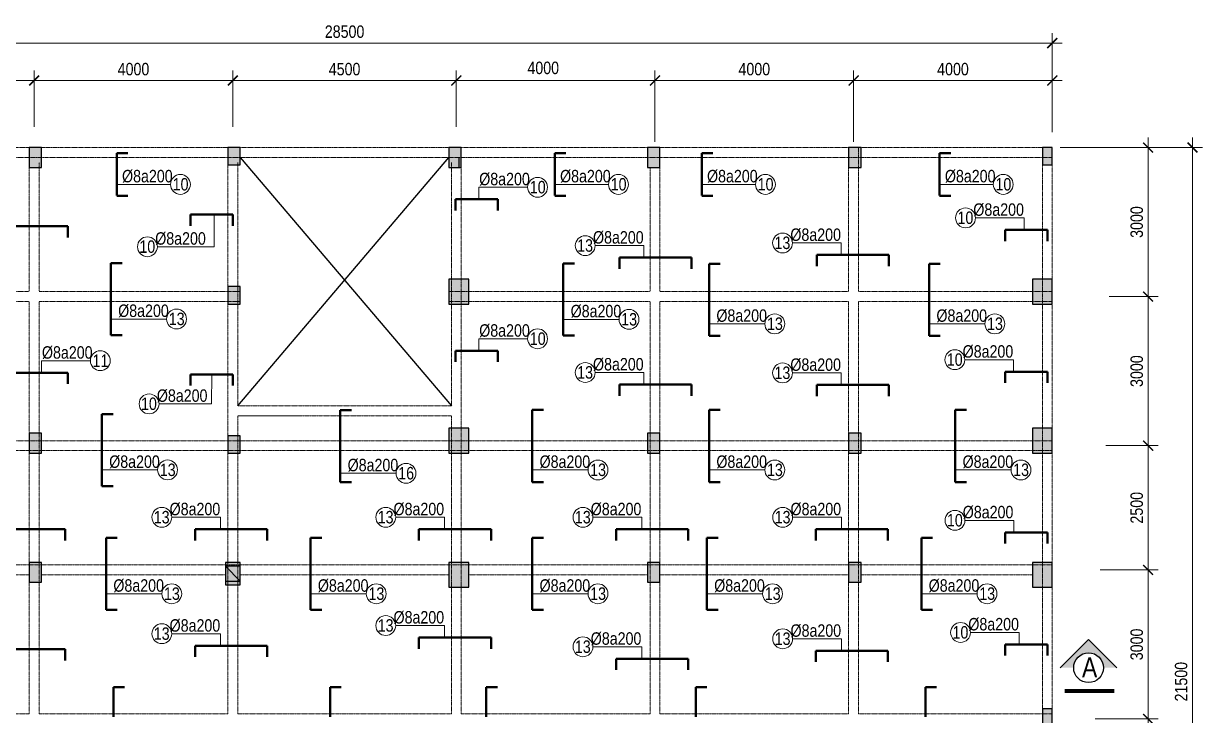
# Model space of a CAD drawing. Header units: millimetres. Extents: x 105195 to 185486, y -51269 to 23444.
# Drawn here: x 117248 to 140984, y -24500 to -10577 of the extents above; entities that cross this region are included whole.
import ezdxf

# ---------------------------------------------------------------- set-up
doc = ezdxf.new("R2010")
doc.units = ezdxf.units.MM
doc.header["$LTSCALE"] = 2
doc.header["$MEASUREMENT"] = 0
doc.linetypes.add('DASHEDX2', pattern=[1.5, 1, -0.5])
for name, color, linetype in [('cot', 6, 'Continuous'), ('phong', 2, 'Continuous'), ('TEXT2', 71, 'Continuous')]:
    doc.layers.add(name, color=color, linetype=linetype)
for name, color, linetype, lineweight in [('dam', 2, 'DASHEDX2', 15), ('kich thuoc', 7, 'Continuous', 13), ('NETTHAY', 4, 'Continuous', 25), ('TEXT', 6, 'Continuous', 15), ('thep-', 5, 'Continuous', 50)]:
    doc.layers.add(name, color=color, linetype=linetype, lineweight=lineweight)
doc.styles.add('NEW', font='VHELVCN0.TTF')
doc.styles.add('TNRM', font='VHELVCN0.TTF')
doc.dimstyles.new('TL100', dxfattribs={"dimscale": 100, "dimtxt": 2.5, "dimasz": 2, "dimexe": 2, "dimexo": 1, "dimgap": 1, "dimtad": 1, "dimdec": 0, "dimzin": 0, "dimdsep": 46, "dimtxsty": 'TNRM', "dimblk": 'ARCHTICK', "dimcen": 2, "dimdle": 2, "dimclrd": 256, "dimclre": 256, "dimclrt": 4, "dimadec": 0, "dimazin": 0, "dimtfac": 1, "dimtdec": 0, "dimtmove": 2, "dimatfit": 3, "dimfxl": 1, "dimtolj": 1, "dimtzin": 0, "dimlwd": 9, "dimlwe": 9, "dimarcsym": 1})

# ---------------------------------------------------------------- blocks, each defined once
blk = doc.blocks.new('_ArchTick')
at = {"color": 0, "linetype": 'ByBlock', "const_width": 0.15}
blk.add_lwpolyline([(-0.5, -0.5), (0.5, 0.5)], dxfattribs=at)
blk = doc.blocks.new('*D75')
at = {"layer": 'Defpoints', "color": 0, "transparency": 16777216}
for p in [(117461, -11723), (113461, -12756), (117461, -12756)]:
    blk.add_point(p, dxfattribs=at)
at = {"layer": 'kich thuoc', "linetype": 'Continuous', "lineweight": 9, "transparency": 16777216}
for p, q in [((113461, -12656), (113461, -11523)), ((117461, -12656), (117461, -11523)), ((113261, -11723), (117661, -11723))]:
    blk.add_line(p, q, dxfattribs=at)
at = {"layer": 'kich thuoc', "lineweight": 9, "transparency": 16777216, "xscale": 200, "yscale": 200, "zscale": 200, "rotation": 180}
blk.add_blockref('_ArchTick', (113461, -11723), dxfattribs=at)
at = {"layer": 'kich thuoc', "lineweight": 9, "transparency": 16777216, "xscale": 200, "yscale": 200, "zscale": 200}
blk.add_blockref('_ArchTick', (117461, -11723), dxfattribs=at)
at = {"layer": 'kich thuoc', "color": 4, "transparency": 16777216, "insert": (115461, -11495), "char_height": 250, "attachment_point": 5, "style": 'TNRM'}
blk.add_mtext('\\A1;4000', dxfattribs=at)
blk = doc.blocks.new('*D76')
at = {"layer": 'Defpoints', "color": 0, "transparency": 16777216}
for p in [(121461, -11723), (117461, -12756), (121461, -12756)]:
    blk.add_point(p, dxfattribs=at)
at = {"layer": 'kich thuoc', "linetype": 'Continuous', "lineweight": 9, "transparency": 16777216}
for p, q in [((117461, -12656), (117461, -11523)), ((121461, -12656), (121461, -11523)), ((117261, -11723), (121661, -11723))]:
    blk.add_line(p, q, dxfattribs=at)
at = {"layer": 'kich thuoc', "lineweight": 9, "transparency": 16777216, "xscale": 200, "yscale": 200, "zscale": 200, "rotation": 180}
blk.add_blockref('_ArchTick', (117461, -11723), dxfattribs=at)
at = {"layer": 'kich thuoc', "lineweight": 9, "transparency": 16777216, "xscale": 200, "yscale": 200, "zscale": 200}
blk.add_blockref('_ArchTick', (121461, -11723), dxfattribs=at)
at = {"layer": 'kich thuoc', "color": 4, "transparency": 16777216, "insert": (119461, -11495), "char_height": 250, "attachment_point": 5, "style": 'TNRM'}
blk.add_mtext('\\A1;4000', dxfattribs=at)
blk = doc.blocks.new('*D77')
at = {"layer": 'Defpoints', "color": 0, "transparency": 16777216}
for p in [(125961, -11723), (121461, -12756), (125961, -12756)]:
    blk.add_point(p, dxfattribs=at)
at = {"layer": 'kich thuoc', "linetype": 'Continuous', "lineweight": 9, "transparency": 16777216}
for p, q in [((121461, -12656), (121461, -11523)), ((125961, -12656), (125961, -11523)), ((121261, -11723), (126161, -11723))]:
    blk.add_line(p, q, dxfattribs=at)
at = {"layer": 'kich thuoc', "lineweight": 9, "transparency": 16777216, "xscale": 200, "yscale": 200, "zscale": 200, "rotation": 180}
blk.add_blockref('_ArchTick', (121461, -11723), dxfattribs=at)
at = {"layer": 'kich thuoc', "lineweight": 9, "transparency": 16777216, "xscale": 200, "yscale": 200, "zscale": 200}
blk.add_blockref('_ArchTick', (125961, -11723), dxfattribs=at)
at = {"layer": 'kich thuoc', "color": 4, "transparency": 16777216, "insert": (123711, -11495), "char_height": 250, "attachment_point": 5, "style": 'TNRM'}
blk.add_mtext('\\A1;4500', dxfattribs=at)
blk = doc.blocks.new('*D78')
at = {"layer": 'Defpoints', "color": 0, "transparency": 16777216}
for p in [(129961, -11723), (125961, -12756), (129961, -12756)]:
    blk.add_point(p, dxfattribs=at)
at = {"layer": 'kich thuoc', "linetype": 'Continuous', "lineweight": 9, "transparency": 16777216}
for p, q in [((125961, -12656), (125961, -11523)), ((129961, -12656), (129961, -11523)), ((125761, -11723), (130161, -11723))]:
    blk.add_line(p, q, dxfattribs=at)
at = {"layer": 'kich thuoc', "lineweight": 9, "transparency": 16777216, "xscale": 200, "yscale": 200, "zscale": 200, "rotation": 180}
blk.add_blockref('_ArchTick', (125961, -11723), dxfattribs=at)
at = {"layer": 'kich thuoc', "lineweight": 9, "transparency": 16777216, "xscale": 200, "yscale": 200, "zscale": 200}
blk.add_blockref('_ArchTick', (129961, -11723), dxfattribs=at)
at = {"layer": 'kich thuoc', "color": 4, "transparency": 16777216, "insert": (127711, -11470), "char_height": 250, "attachment_point": 5, "style": 'TNRM'}
blk.add_mtext('\\A1;4000', dxfattribs=at)
blk = doc.blocks.new('*D79')
at = {"layer": 'Defpoints', "color": 0, "transparency": 16777216}
for p in [(133961, -11723), (129961, -13057), (133961, -13057)]:
    blk.add_point(p, dxfattribs=at)
at = {"layer": 'kich thuoc', "linetype": 'Continuous', "lineweight": 9, "transparency": 16777216}
for p, q in [((129961, -12957), (129961, -11523)), ((133961, -12957), (133961, -11523)), ((129761, -11723), (134161, -11723))]:
    blk.add_line(p, q, dxfattribs=at)
at = {"layer": 'kich thuoc', "lineweight": 9, "transparency": 16777216, "xscale": 200, "yscale": 200, "zscale": 200, "rotation": 180}
blk.add_blockref('_ArchTick', (129961, -11723), dxfattribs=at)
at = {"layer": 'kich thuoc', "lineweight": 9, "transparency": 16777216, "xscale": 200, "yscale": 200, "zscale": 200}
blk.add_blockref('_ArchTick', (133961, -11723), dxfattribs=at)
at = {"layer": 'kich thuoc', "color": 4, "transparency": 16777216, "insert": (131961, -11495), "char_height": 250, "attachment_point": 5, "style": 'TNRM'}
blk.add_mtext('\\A1;4000', dxfattribs=at)
blk = doc.blocks.new('*D80')
at = {"layer": 'Defpoints', "color": 0, "transparency": 16777216}
for p in [(137961, -11723), (137961, -12861), (133961, -13057)]:
    blk.add_point(p, dxfattribs=at)
at = {"layer": 'kich thuoc', "linetype": 'Continuous', "lineweight": 9, "transparency": 16777216}
for p, q in [((133961, -12957), (133961, -11523)), ((137961, -12761), (137961, -11523)), ((133761, -11723), (138161, -11723))]:
    blk.add_line(p, q, dxfattribs=at)
at = {"layer": 'kich thuoc', "lineweight": 9, "transparency": 16777216, "xscale": 200, "yscale": 200, "zscale": 200, "rotation": 180}
blk.add_blockref('_ArchTick', (133961, -11723), dxfattribs=at)
at = {"layer": 'kich thuoc', "lineweight": 9, "transparency": 16777216, "xscale": 200, "yscale": 200, "zscale": 200}
blk.add_blockref('_ArchTick', (137961, -11723), dxfattribs=at)
at = {"layer": 'kich thuoc', "color": 4, "transparency": 16777216, "insert": (135961, -11495), "char_height": 250, "attachment_point": 5, "style": 'TNRM'}
blk.add_mtext('\\A1;4000', dxfattribs=at)
blk = doc.blocks.new('*D81')
at = {"layer": 'Defpoints', "color": 0, "transparency": 16777216}
for p in [(137961, -10969), (109461, -12116), (137961, -12116)]:
    blk.add_point(p, dxfattribs=at)
at = {"layer": 'kich thuoc', "linetype": 'Continuous', "lineweight": 9, "transparency": 16777216}
for p, q in [((109461, -12016), (109461, -10769)), ((137961, -12016), (137961, -10769)), ((109261, -10969), (138161, -10969))]:
    blk.add_line(p, q, dxfattribs=at)
at = {"layer": 'kich thuoc', "lineweight": 9, "transparency": 16777216, "xscale": 200, "yscale": 200, "zscale": 200, "rotation": 180}
blk.add_blockref('_ArchTick', (109461, -10969), dxfattribs=at)
at = {"layer": 'kich thuoc', "lineweight": 9, "transparency": 16777216, "xscale": 200, "yscale": 200, "zscale": 200}
blk.add_blockref('_ArchTick', (137961, -10969), dxfattribs=at)
at = {"layer": 'kich thuoc', "color": 4, "transparency": 16777216, "insert": (123711, -10741), "char_height": 250, "attachment_point": 5, "style": 'TNRM'}
blk.add_mtext('\\A1;28500', dxfattribs=at)
blk = doc.blocks.new('*D83')
at = {"layer": 'Defpoints', "color": 0, "transparency": 16777216}
for p in [(138989, -24571), (139890, -24571), (138682, -27571)]:
    blk.add_point(p, dxfattribs=at)
at = {"layer": 'kich thuoc', "linetype": 'Continuous', "lineweight": 9, "transparency": 16777216}
for p, q in [((139890, -27771), (139890, -24371)), ((139089, -24571), (140090, -24571)), ((138782, -27571), (140090, -27571))]:
    blk.add_line(p, q, dxfattribs=at)
at = {"layer": 'kich thuoc', "lineweight": 9, "transparency": 16777216, "xscale": 200, "yscale": 200, "zscale": 200}
for p, rotation in [((139890, -24571), 90), ((139890, -27571), 270)]:
    blk.add_blockref('_ArchTick', p, dxfattribs=dict(at, rotation=rotation))
at = {"layer": 'kich thuoc', "color": 4, "transparency": 16777216, "insert": (139662, -26071), "char_height": 250, "attachment_point": 5, "rotation": 90, "style": 'TNRM'}
blk.add_mtext('\\A1;3000', dxfattribs=at)
blk = doc.blocks.new('*D84')
at = {"layer": 'Defpoints', "color": 0, "transparency": 16777216}
for p in [(139781, -21571), (139890, -21571), (138726, -24571)]:
    blk.add_point(p, dxfattribs=at)
at = {"layer": 'kich thuoc', "linetype": 'Continuous', "lineweight": 9, "transparency": 16777216}
for p, q in [((139881, -21571), (140090, -21571)), ((139890, -24771), (139890, -21371)), ((138826, -24571), (140090, -24571))]:
    blk.add_line(p, q, dxfattribs=at)
at = {"layer": 'kich thuoc', "lineweight": 9, "transparency": 16777216, "xscale": 200, "yscale": 200, "zscale": 200}
for p, rotation in [((139890, -21571), 90), ((139890, -24571), 270)]:
    blk.add_blockref('_ArchTick', p, dxfattribs=dict(at, rotation=rotation))
at = {"layer": 'kich thuoc', "color": 4, "transparency": 16777216, "insert": (139662, -23071), "char_height": 250, "attachment_point": 5, "rotation": 90, "style": 'TNRM'}
blk.add_mtext('\\A1;3000', dxfattribs=at)
blk = doc.blocks.new('*D85')
at = {"layer": 'Defpoints', "color": 0, "transparency": 16777216}
for p in [(139781, -19071), (139890, -19071), (138823, -21571)]:
    blk.add_point(p, dxfattribs=at)
at = {"layer": 'kich thuoc', "linetype": 'Continuous', "lineweight": 9, "transparency": 16777216}
for p, q in [((139890, -21771), (139890, -18871)), ((139881, -19071), (140090, -19071)), ((138923, -21571), (140090, -21571))]:
    blk.add_line(p, q, dxfattribs=at)
at = {"layer": 'kich thuoc', "lineweight": 9, "transparency": 16777216, "xscale": 200, "yscale": 200, "zscale": 200}
for p, rotation in [((139890, -19071), 90), ((139890, -21571), 270)]:
    blk.add_blockref('_ArchTick', p, dxfattribs=dict(at, rotation=rotation))
at = {"layer": 'kich thuoc', "color": 4, "transparency": 16777216, "insert": (139662, -20321), "char_height": 250, "attachment_point": 5, "rotation": 90, "style": 'TNRM'}
blk.add_mtext('\\A1;2500', dxfattribs=at)
blk = doc.blocks.new('*D86')
at = {"layer": 'Defpoints', "color": 0, "transparency": 16777216}
for p in [(139003, -16071), (139890, -16071), (138941, -19071)]:
    blk.add_point(p, dxfattribs=at)
at = {"layer": 'kich thuoc', "linetype": 'Continuous', "lineweight": 9, "transparency": 16777216}
for p, q in [((139890, -19271), (139890, -15871)), ((139103, -16071), (140090, -16071)), ((139041, -19071), (140090, -19071))]:
    blk.add_line(p, q, dxfattribs=at)
at = {"layer": 'kich thuoc', "lineweight": 9, "transparency": 16777216, "xscale": 200, "yscale": 200, "zscale": 200}
for p, rotation in [((139890, -16071), 90), ((139890, -19071), 270)]:
    blk.add_blockref('_ArchTick', p, dxfattribs=dict(at, rotation=rotation))
at = {"layer": 'kich thuoc', "color": 4, "transparency": 16777216, "insert": (139662, -17571), "char_height": 250, "attachment_point": 5, "rotation": 90, "style": 'TNRM'}
blk.add_mtext('\\A1;3000', dxfattribs=at)
blk = doc.blocks.new('*D87')
at = {"layer": 'Defpoints', "color": 0, "transparency": 16777216}
for p in [(139781, -13071), (139890, -13071), (139781, -16071)]:
    blk.add_point(p, dxfattribs=at)
at = {"layer": 'kich thuoc', "linetype": 'Continuous', "lineweight": 9, "transparency": 16777216}
for p, q in [((139890, -16271), (139890, -12871)), ((139881, -13071), (140090, -13071)), ((139881, -16071), (140090, -16071))]:
    blk.add_line(p, q, dxfattribs=at)
at = {"layer": 'kich thuoc', "lineweight": 9, "transparency": 16777216, "xscale": 200, "yscale": 200, "zscale": 200}
for p, rotation in [((139890, -13071), 90), ((139890, -16071), 270)]:
    blk.add_blockref('_ArchTick', p, dxfattribs=dict(at, rotation=rotation))
at = {"layer": 'kich thuoc', "color": 4, "transparency": 16777216, "insert": (139662, -14571), "char_height": 250, "attachment_point": 5, "rotation": 90, "style": 'TNRM'}
blk.add_mtext('\\A1;3000', dxfattribs=at)
blk = doc.blocks.new('*D88')
at = {"layer": 'Defpoints', "color": 0, "transparency": 16777216}
for p in [(138018, -13071), (139467, -34571), (140784, -34571)]:
    blk.add_point(p, dxfattribs=at)
at = {"layer": 'kich thuoc', "linetype": 'Continuous', "lineweight": 9, "transparency": 16777216}
for p, q in [((140784, -12871), (140784, -34771)), ((138118, -13071), (140984, -13071)), ((139567, -34571), (140984, -34571))]:
    blk.add_line(p, q, dxfattribs=at)
at = {"layer": 'kich thuoc', "lineweight": 9, "transparency": 16777216, "xscale": 200, "yscale": 200, "zscale": 200}
for p, rotation in [((140784, -13071), 90), ((140784, -34571), 270)]:
    blk.add_blockref('_ArchTick', p, dxfattribs=dict(at, rotation=rotation))
at = {"layer": 'kich thuoc', "color": 4, "transparency": 16777216, "insert": (140556, -23821), "char_height": 250, "attachment_point": 5, "rotation": 90, "style": 'TNRM'}
blk.add_mtext('\\A1;21500', dxfattribs=at)

msp = doc.modelspace()

# ---------------------------------------------------------------- hatches: boundary and pattern name
at = {"layer": 'cot'}
for points in [[(117360.8, -13470.7), (117610.8, -13470.7), (117610.8, -13070.7), (117360.8, -13070.7)], [(121360.8, -13420.7), (121610.8, -13420.7), (121610.8, -13070.7), (121360.8, -13070.7)], [(125810.8, -13470.7), (126060.8, -13470.7), (126060.8, -13070.7), (125810.8, -13070.7)], [(129810.8, -13470.7), (130060.8, -13470.7), (130060.8, -13070.7), (129810.8, -13070.7)], [(133860.8, -13470.7), (134110.8, -13470.7), (134110.8, -13070.7), (133860.8, -13070.7)], [(137760.8, -13420.7), (137960.8, -13420.7), (137960.8, -13070.7), (137760.8, -13070.7)], [(121360.8, -16220.7), (121610.8, -16220.7), (121610.8, -15870.7), (121360.8, -15870.7)], [(126210.8, -15720.7), (125810.8, -15720.7), (125810.8, -16220.7), (126210.8, -16220.7)], [(137960.8, -15720.7), (137560.8, -15720.7), (137560.8, -16220.7), (137960.8, -16220.7)], [(126210.8, -18720.7), (125810.8, -18720.7), (125810.8, -19220.7), (126210.8, -19220.7)], [(137960.8, -18720.7), (137560.8, -18720.7), (137560.8, -19220.7), (137960.8, -19220.7)], [(117360.8, -19220.7), (117610.8, -19220.7), (117610.8, -18820.7), (117360.8, -18820.7)], [(121360.8, -19220.7), (121610.8, -19220.7), (121610.8, -18870.7), (121360.8, -18870.7)], [(129810.8, -19220.7), (130060.8, -19220.7), (130060.8, -18820.7), (129810.8, -18820.7)], [(133860.8, -19220.7), (134110.8, -19220.7), (134110.8, -18820.7), (133860.8, -18820.7)], [(117360.8, -21820.7), (117610.8, -21820.7), (117610.8, -21420.7), (117360.8, -21420.7)], [(117360.8, -21820.7), (117610.8, -21820.7), (117610.8, -21420.7), (117360.8, -21420.7)], [(121310.8, -21870.7), (121610.8, -21870.7), (121610.8, -21420.7), (121310.8, -21420.7)], [(126210.8, -21420.7), (125810.8, -21420.7), (125810.8, -21920.7), (126210.8, -21920.7)], [(129810.8, -21820.7), (130060.8, -21820.7), (130060.8, -21420.7), (129810.8, -21420.7)], [(133860.8, -21820.7), (134110.8, -21820.7), (134110.8, -21420.7), (133860.8, -21420.7)], [(137960.8, -21420.7), (137560.8, -21420.7), (137560.8, -21920.7), (137960.8, -21920.7)], [(137760.8, -24720.7), (137960.8, -24720.7), (137960.8, -24370.7), (137760.8, -24370.7)]]:
    msp.add_hatch(color=256, dxfattribs=at).paths.add_polyline_path(points)
h = msp.add_hatch(color=256, dxfattribs=at)
h.dxf.hatch_style = 1
h.paths.add_polyline_path([(121610.8, -21795.7), (121610.8, -21495.7), (121310.8, -21495.7), (121310.8, -21795.7)])
h = msp.add_hatch(color=256, dxfattribs=at)
h.dxf.hatch_style = 1
h.paths.add_polyline_path([(121610.8, -21795.7), (121610.8, -21495.7), (121310.8, -21495.7), (121310.8, -21795.7)])
at = {"layer": 'TEXT2', "ltscale": 15}
h = msp.add_hatch(dxfattribs=at)
h.set_pattern_fill('ANSI31', color=256, style=0)
h.set_pattern_definition([(45, (238199.06375, -47683.26478), (-0.08838834765, 0.08838834765), [])])
h.paths.add_polyline_path([(138991.8, -23539.8), (139261.3, -23539.8), (138691.8, -22974.3), (138122.3, -23539.8), (138391.8, -23539.8, -1)])

# ---------------------------------------------------------------- linework, layer by layer
at = {"layer": 'cot'}
for points in [[(117360.8, -13470.7), (117610.8, -13470.7), (117610.8, -13070.7), (117360.8, -13070.7)], [(121360.8, -13420.7), (121610.8, -13420.7), (121610.8, -13070.7), (121360.8, -13070.7)], [(125810.8, -13470.7), (126060.8, -13470.7), (126060.8, -13070.7), (125810.8, -13070.7)], [(129810.8, -13470.7), (130060.8, -13470.7), (130060.8, -13070.7), (129810.8, -13070.7)], [(133860.8, -13470.7), (134110.8, -13470.7), (134110.8, -13070.7), (133860.8, -13070.7)], [(137760.8, -13420.7), (137960.8, -13420.7), (137960.8, -13070.7), (137760.8, -13070.7)], [(121360.8, -16220.7), (121610.8, -16220.7), (121610.8, -15870.7), (121360.8, -15870.7)], [(126210.8, -15720.7), (125810.8, -15720.7), (125810.8, -16220.7), (126210.8, -16220.7)], [(137960.8, -15720.7), (137560.8, -15720.7), (137560.8, -16220.7), (137960.8, -16220.7)], [(126210.8, -18720.7), (125810.8, -18720.7), (125810.8, -19220.7), (126210.8, -19220.7)], [(137960.8, -18720.7), (137560.8, -18720.7), (137560.8, -19220.7), (137960.8, -19220.7)], [(117360.8, -19220.7), (117610.8, -19220.7), (117610.8, -18820.7), (117360.8, -18820.7)], [(121360.8, -19220.7), (121610.8, -19220.7), (121610.8, -18870.7), (121360.8, -18870.7)], [(129810.8, -19220.7), (130060.8, -19220.7), (130060.8, -18820.7), (129810.8, -18820.7)], [(133860.8, -19220.7), (134110.8, -19220.7), (134110.8, -18820.7), (133860.8, -18820.7)], [(117360.8, -21820.7), (117610.8, -21820.7), (117610.8, -21420.7), (117360.8, -21420.7)], [(117360.8, -21820.7), (117610.8, -21820.7), (117610.8, -21420.7), (117360.8, -21420.7)], [(121310.8, -21870.7), (121610.8, -21870.7), (121610.8, -21420.7), (121310.8, -21420.7)], [(121310.8, -21795.7), (121610.8, -21795.7), (121610.8, -21495.7), (121310.8, -21495.7)], [(121310.8, -21795.7), (121610.8, -21795.7), (121610.8, -21495.7), (121310.8, -21495.7)], [(126210.8, -21420.7), (125810.8, -21420.7), (125810.8, -21920.7), (126210.8, -21920.7)], [(129810.8, -21820.7), (130060.8, -21820.7), (130060.8, -21420.7), (129810.8, -21420.7)], [(133860.8, -21820.7), (134110.8, -21820.7), (134110.8, -21420.7), (133860.8, -21420.7)], [(137960.8, -21420.7), (137560.8, -21420.7), (137560.8, -21920.7), (137960.8, -21920.7)], [(137960.8, -21420.7), (137560.8, -21420.7), (137560.8, -21920.7), (137960.8, -21920.7)], [(137760.8, -24720.7), (137960.8, -24720.7), (137960.8, -24370.7), (137760.8, -24370.7)]]:
    msp.add_lwpolyline(points, close=True, dxfattribs=at)
msp.add_lwpolyline([(121310.8, -21495.7), (121610.8, -21795.7)], dxfattribs=at)
msp.add_lwpolyline([(121310.8, -21495.7), (121610.8, -21795.7)], dxfattribs=at)
at = {"layer": 'dam'}
for p, q in [((109660.8, -13070.7), (137960.8, -13070.7)), ((115535.8, -13270.7), (137960.8, -13270.7)), ((133860.8, -13070.7), (133860.8, -15970.7)), ((134060.8, -13070.7), (134060.8, -15970.7)), ((137760.8, -27570.7), (137760.8, -13070.7)), ((137960.8, -27570.7), (137960.8, -13070.7)), ((117360.8, -15970.7), (117360.8, -13370.7)), ((117560.8, -15970.7), (117560.8, -13370.7)), ((121360.8, -24470.7), (121360.8, -13370.7)), ((121560.8, -18270.7), (121560.8, -13370.7)), ((125860.8, -18270.7), (125860.8, -13370.7)), ((126060.8, -24470.7), (126060.8, -13370.7)), ((129860.8, -15970.7), (129860.8, -13470.7)), ((130060.8, -15970.7), (130060.8, -13470.7)), ((115535.8, -15970.7), (117360.8, -15970.7)), ((117560.8, -15970.7), (121610.8, -15970.7)), ((125810.8, -15970.7), (129860.8, -15970.7)), ((130060.8, -15970.7), (133860.8, -15970.7)), ((134060.8, -15970.7), (137960.8, -15970.7)), ((115535.8, -16170.7), (117360.8, -16170.7)), ((117360.8, -24470.7), (117360.8, -16170.7)), ((117560.8, -16170.7), (121610.8, -16170.7)), ((117560.8, -24470.7), (117560.8, -16170.7)), ((125810.8, -16170.7), (129860.8, -16170.7)), ((129860.8, -24470.7), (129860.8, -16170.7)), ((130060.8, -16170.7), (133860.8, -16170.7)), ((130060.8, -24470.7), (130060.8, -16170.7)), ((133860.8, -16170.7), (133860.8, -24470.7)), ((134060.8, -16170.7), (137960.8, -16170.7)), ((134060.8, -16170.7), (134060.8, -24470.7)), ((125860.8, -18270.7), (121560.8, -18270.7)), ((125860.8, -18470.7), (121560.8, -18470.7)), ((121560.8, -24470.7), (121560.8, -18470.7)), ((125860.8, -24470.7), (125860.8, -18470.7)), ((115535.8, -18970.7), (137960.8, -18970.7)), ((109660.8, -19170.7), (137960.8, -19170.7)), ((137960.8, -21470.7), (109660.8, -21470.7)), ((117360.8, -21670.7), (113560.8, -21670.7)), ((121310.8, -21670.7), (117610.8, -21670.7)), ((125810.8, -21670.7), (121610.8, -21670.7)), ((129810.8, -21670.7), (126210.8, -21670.7)), ((133860.8, -21670.7), (130060.8, -21670.7)), ((137560.8, -21670.7), (134110.8, -21670.7)), ((113560.8, -24470.7), (117360.8, -24470.7)), ((117560.8, -24470.7), (121360.8, -24470.7)), ((121560.8, -24470.7), (125860.8, -24470.7)), ((126060.8, -24470.7), (129860.8, -24470.7)), ((130060.8, -24470.7), (133860.8, -24470.7)), ((134060.8, -24470.7), (137960.8, -24470.7))]:
    msp.add_line(p, q, dxfattribs=at)
for points in [[(121560.8, -18470.7), (122810.8, -18470.7)], [(122810.8, -18470.7), (124610.8, -18470.7)], [(125860.8, -18470.7), (124610.8, -18470.7)]]:
    msp.add_lwpolyline(points, dxfattribs=at)
at = {"layer": 'NETTHAY'}
for p, q in [((121560.8, -18270.7), (125810.8, -13270.7)), ((121610.8, -13270.7), (125860.8, -18270.7))]:
    msp.add_line(p, q, dxfattribs=at)
at = {"layer": 'phong'}
msp.add_lwpolyline([(126010.8, -13270.7), (126010.8, -13470.7)], dxfattribs=at)
at = {"layer": 'TEXT'}
for p, q in [((120205.8, -13813.5), (119124.4, -13813.5)), ((119461.4, -13813.5), (120205.8, -13813.5)), ((127397.2, -13871.6), (126415.3, -13871.6)), ((126415.3, -14113.1), (126415.3, -13871.6)), ((126652.8, -13871.6), (127397.2, -13871.6)), ((129025.6, -13813.5), (127944.2, -13813.5)), ((128281.2, -13813.5), (129025.6, -13813.5)), ((131984.5, -13813.5), (130903.1, -13813.5)), ((131240.1, -13813.5), (131984.5, -13813.5)), ((136773.6, -13813.5), (135692.1, -13813.5)), ((136029.1, -13813.5), (136773.6, -13813.5)), ((121084.2, -15068.2), (121084.2, -14421.6)), ((137158.7, -14486.7), (136414.2, -14486.7)), ((136414.2, -14486.7), (137396.2, -14486.7)), ((137396.2, -14728.2), (137396.2, -14486.7)), ((119941.2, -15068.2), (121084.2, -15068.2)), ((128756.8, -15045.4), (129738.8, -15045.4)), ((129738.8, -15286.9), (129738.8, -15045.4)), ((133474.5, -14991.7), (132730.1, -14991.7)), ((132730.1, -14991.7), (133712.1, -14991.7)), ((133712.1, -15233.2), (133712.1, -14991.7)), ((120127.7, -16522.3), (119004.8, -16522.3)), ((119383.3, -16522.3), (120127.7, -16522.3)), ((129238.1, -16529.8), (128115.2, -16529.8)), ((128493.7, -16529.8), (129238.1, -16529.8)), ((132173, -16619.7), (131050.1, -16619.7)), ((136603.6, -16619.7), (135480.7, -16619.7)), ((127397.2, -16919.9), (126415.3, -16919.9)), ((126415.3, -16919.9), (126415.3, -17161.4)), ((126652.8, -16919.9), (127397.2, -16919.9)), ((117610.9, -17433.3), (117610.9, -17361.9)), ((117610.9, -17603.4), (117610.9, -17361.9)), ((118592.9, -17361.9), (117610.9, -17361.9)), ((136198.8, -17341.4), (137180.8, -17341.4)), ((137180.8, -17582.9), (137180.8, -17341.4)), ((121033.5, -18230.1), (121035.4, -17635.9)), ((129501.2, -17598.9), (128756.8, -17598.9)), ((128756.8, -17598.9), (129738.8, -17598.9)), ((129738.8, -17840.4), (129738.8, -17598.9)), ((133474.5, -17607), (132730.1, -17607)), ((132730.1, -17607), (133712.1, -17607)), ((133712.1, -17848.5), (133712.1, -17607)), ((119974.4, -18230.1), (121033.5, -18230.1)), ((119947, -19559.6), (118824.1, -19559.6)), ((119202.6, -19559.6), (119947, -19559.6)), ((124748, -19627.5), (123625.1, -19627.5)), ((124003.6, -19627.5), (124748, -19627.5)), ((128612.6, -19559.8), (127489.7, -19559.8)), ((132173, -19559.8), (131050.1, -19559.8)), ((137129.8, -19559.8), (136006.8, -19559.8)), ((120975.8, -20512.7), (120231.4, -20512.7)), ((120231.4, -20512.7), (121213.4, -20512.7)), ((121213.4, -20754.2), (121213.4, -20512.7)), ((125484.1, -20512.7), (124739.7, -20512.7)), ((124739.7, -20512.7), (125721.7, -20512.7)), ((125721.7, -20754.2), (125721.7, -20512.7)), ((129455.6, -20512.7), (128711.1, -20512.7)), ((128711.1, -20512.7), (129693.1, -20512.7)), ((129693.1, -20754.2), (129693.1, -20512.7)), ((133477.5, -20512.7), (132733.1, -20512.7)), ((132733.1, -20512.7), (133715.1, -20512.7)), ((133715.1, -20754.2), (133715.1, -20512.7)), ((136945.9, -20574.3), (136201.5, -20574.3)), ((136201.5, -20574.3), (137183.4, -20574.3)), ((137183.4, -20815.8), (137183.4, -20574.3)), ((120031.2, -22051.7), (118908.3, -22051.7)), ((119286.8, -22051.7), (120031.2, -22051.7)), ((124148.4, -22051.7), (123025.4, -22051.7)), ((123403.9, -22051.7), (124148.4, -22051.7)), ((128612.6, -22051.7), (127489.7, -22051.7)), ((127868.2, -22051.7), (128612.6, -22051.7)), ((132128.5, -22051.7), (131005.6, -22051.7)), ((131384.1, -22051.7), (132128.5, -22051.7)), ((136447.3, -22051.7), (135324.4, -22051.7)), ((135702.9, -22051.7), (136447.3, -22051.7)), ((125484.1, -22691.7), (124739.7, -22691.7)), ((124739.7, -22691.7), (125721.7, -22691.7)), ((125721.7, -22933.2), (125721.7, -22691.7)), ((120975.8, -22855.8), (120231.4, -22855.8)), ((120231.4, -22855.8), (121213.4, -22855.8)), ((121213.4, -23097.3), (121213.4, -22855.8)), ((133477.5, -22958.3), (132733.1, -22958.3)), ((132733.1, -22958.3), (133715.1, -22958.3)), ((133715.1, -23199.8), (133715.1, -22958.3)), ((137058.4, -22830.2), (136314, -22830.2)), ((136314, -22830.2), (137296, -22830.2)), ((137296, -23071.7), (137296, -22830.2)), ((129455.6, -23118.7), (128711.1, -23118.7)), ((128711.1, -23118.7), (129693.1, -23118.7)), ((129693.1, -23360.2), (129693.1, -23118.7))]:
    msp.add_line(p, q, dxfattribs=at)
for centre in [(120405.8, -13813.5), (127597.2, -13871.6), (129225.6, -13813.5), (132184.5, -13813.5), (136973.6, -13813.5), (136214.2, -14486.7), (119741.2, -15068.2), (128556.8, -15045.4), (132530.1, -14991.7), (120327.7, -16522.3), (129438.1, -16529.8), (132373, -16619.7), (136803.6, -16619.7), (127597.2, -16919.9), (118792.9, -17361.9), (135998.8, -17341.4), (128556.8, -17598.9), (132530.1, -17607), (119774.4, -18230.1), (120147, -19559.6), (124948, -19627.5), (128812.6, -19559.8), (132373, -19559.8), (137329.8, -19559.8), (120031.4, -20512.7), (124539.7, -20512.7), (128511.1, -20512.7), (132533.1, -20512.7), (136001.5, -20574.3), (120231.2, -22051.7), (124348.4, -22051.7), (128812.6, -22051.7), (132328.5, -22051.7), (136647.3, -22051.7), (124539.7, -22691.7), (120031.4, -22855.8), (132533.1, -22958.3), (136114, -22830.2), (128511.1, -23118.7)]:
    msp.add_circle(centre, 200, dxfattribs=at)
at = {"layer": 'TEXT2', "ltscale": 15}
for q in [(138122.3, -23539.8), (139261.3, -23539.8)]:
    msp.add_line((138691.8, -22974.3), q, dxfattribs=at)
at = {"layer": 'TEXT2', "ltscale": 15, "const_width": 80}
msp.add_lwpolyline([(139212.4, -24007.2), (138212.4, -24007.2)], dxfattribs=at)
at = {"layer": 'TEXT2', "ltscale": 15}
msp.add_circle((138691.8, -23539.8), 300, dxfattribs=at)
at = {"layer": 'thep-', "color": 5}
for p, q in [((119124.4, -13186.8), (119124.4, -14036.8)), ((119349.4, -13186.8), (119124.4, -13186.8)), ((127944.2, -13186.8), (127944.2, -14036.8)), ((128169.2, -13186.8), (127944.2, -13186.8)), ((130903.1, -13186.8), (130903.1, -14036.8)), ((131128.1, -13186.8), (130903.1, -13186.8)), ((135692.1, -13186.8), (135692.1, -14036.8)), ((135917.1, -13186.8), (135692.1, -13186.8)), ((119349.4, -14042.6), (119124.4, -14042.6)), ((125946.3, -14113.1), (125946.3, -14338.1)), ((125946.3, -14113.1), (126796.3, -14113.1)), ((126796.3, -14113.1), (126796.3, -14338.1)), ((128169.2, -14042.6), (127944.2, -14042.6)), ((131128.1, -14042.6), (130903.1, -14042.6)), ((135917.1, -14042.6), (135692.1, -14042.6)), ((120610.4, -14421.6), (120610.4, -14646.6)), ((120610.4, -14421.6), (121460.4, -14421.6)), ((121460.4, -14421.6), (121460.4, -14646.6)), ((117538.9, -14656.3), (116688.9, -14656.3)), ((117538.9, -14656.3), (118138.9, -14656.3)), ((118138.9, -14656.3), (118138.9, -14881.3)), ((137015.2, -14728.2), (137015.2, -14953.2)), ((137015.2, -14728.2), (137865.2, -14728.2)), ((137865.2, -14728.2), (137865.2, -14953.2)), ((119004.8, -15997.3), (119004.8, -15397.3)), ((119004.8, -15397.3), (119229.8, -15397.3)), ((128115.2, -16004.7), (128115.2, -15404.7)), ((128115.2, -15404.7), (128340.2, -15404.7)), ((130095, -15286.9), (129245, -15286.9)), ((129245, -15286.9), (129245, -15511.9)), ((130095, -15286.9), (130695, -15286.9)), ((130695, -15286.9), (130695, -15511.9)), ((131050.1, -16013.4), (131050.1, -15413.4)), ((131050.1, -15413.4), (131275.1, -15413.4)), ((134068.3, -15233.2), (133218.3, -15233.2)), ((133218.3, -15233.2), (133218.3, -15458.2)), ((134068.3, -15233.2), (134668.3, -15233.2)), ((134668.3, -15233.2), (134668.3, -15458.2)), ((135480.7, -16013.4), (135480.7, -15413.4)), ((135480.7, -15413.4), (135705.7, -15413.4)), ((119004.8, -15997.3), (119004.8, -16847.3)), ((128115.2, -16004.7), (128115.2, -16854.7)), ((131050.1, -16013.4), (131050.1, -16863.4)), ((135480.7, -16013.4), (135480.7, -16863.4)), ((119004.8, -16847.3), (119229.8, -16847.3)), ((128115.2, -16854.7), (128340.2, -16854.7)), ((131050.1, -16863.4), (131275.1, -16863.4)), ((135480.7, -16863.4), (135705.7, -16863.4)), ((125946.3, -17161.4), (125946.3, -17386.4)), ((125946.3, -17161.4), (126796.3, -17161.4)), ((126796.3, -17161.4), (126796.3, -17386.4)), ((117538.9, -17603.4), (116688.9, -17603.4)), ((117538.9, -17603.4), (118138.9, -17603.4)), ((118138.9, -17603.4), (118138.9, -17828.4)), ((120610.4, -17635.9), (120610.4, -17860.9)), ((120610.4, -17635.9), (121460.4, -17635.9)), ((121460.4, -17635.9), (121460.4, -17860.9)), ((137015.2, -17582.9), (137015.2, -17807.9)), ((137015.2, -17582.9), (137865.2, -17582.9)), ((137865.2, -17582.9), (137865.2, -17807.9)), ((130095, -17840.4), (129245, -17840.4)), ((129245, -17840.4), (129245, -18065.4)), ((130095, -17840.4), (130695, -17840.4)), ((130695, -17840.4), (130695, -18065.4)), ((134068.3, -17848.5), (133218.3, -17848.5)), ((133218.3, -17848.5), (133218.3, -18073.5)), ((134068.3, -17848.5), (134668.3, -17848.5)), ((134668.3, -17848.5), (134668.3, -18073.5)), ((118824.1, -19034.5), (118824.1, -18434.5)), ((118824.1, -18434.5), (119049.1, -18434.5)), ((123625.1, -18956.5), (123625.1, -18356.5)), ((123625.1, -18356.5), (123850.1, -18356.5)), ((127489.7, -18953.5), (127489.7, -18353.5)), ((127489.7, -18353.5), (127714.7, -18353.5)), ((131050.1, -18953.5), (131050.1, -18353.5)), ((131050.1, -18353.5), (131275.1, -18353.5)), ((136006.8, -18953.5), (136006.8, -18353.5)), ((136006.8, -18353.5), (136231.8, -18353.5)), ((123625.1, -18956.5), (123625.1, -19806.5)), ((127489.7, -18953.5), (127489.7, -19803.5)), ((131050.1, -18953.5), (131050.1, -19803.5)), ((136006.8, -18953.5), (136006.8, -19803.5)), ((118824.1, -19034.5), (118824.1, -19884.5)), ((118824.1, -19884.5), (119049.1, -19884.5)), ((123625.1, -19806.5), (123850.1, -19806.5)), ((127489.7, -19803.5), (127714.7, -19803.5)), ((131050.1, -19803.5), (131275.1, -19803.5)), ((136006.8, -19803.5), (136231.8, -19803.5)), ((117486.7, -20754.2), (116636.7, -20754.2)), ((117486.7, -20754.2), (118086.7, -20754.2)), ((118086.7, -20754.2), (118086.7, -20979.2)), ((121551, -20754.2), (120701, -20754.2)), ((120701, -20754.2), (120701, -20979.2)), ((121551, -20754.2), (122151, -20754.2)), ((122151, -20754.2), (122151, -20979.2)), ((126059.3, -20754.2), (125209.3, -20754.2)), ((125209.3, -20754.2), (125209.3, -20979.2)), ((126059.3, -20754.2), (126659.3, -20754.2)), ((126659.3, -20754.2), (126659.3, -20979.2)), ((130030.8, -20754.2), (129180.8, -20754.2)), ((129180.8, -20754.2), (129180.8, -20979.2)), ((130030.8, -20754.2), (130630.8, -20754.2)), ((130630.8, -20754.2), (130630.8, -20979.2)), ((134052.7, -20754.2), (133202.7, -20754.2)), ((133202.7, -20754.2), (133202.7, -20979.2)), ((134052.7, -20754.2), (134652.7, -20754.2)), ((134652.7, -20754.2), (134652.7, -20979.2)), ((137015.2, -20815.8), (137015.2, -21040.8)), ((137015.2, -20815.8), (137865.2, -20815.8)), ((137865.2, -20815.8), (137865.2, -21040.8)), ((118908.3, -21526.6), (118908.3, -20926.6)), ((118908.3, -20926.6), (119133.3, -20926.6)), ((123025.4, -21526.6), (123025.4, -20926.6)), ((123025.4, -20926.6), (123250.4, -20926.6)), ((127489.7, -21526.6), (127489.7, -20926.6)), ((127489.7, -20926.6), (127714.7, -20926.6)), ((131005.6, -21526.6), (131005.6, -20926.6)), ((131005.6, -20926.6), (131230.6, -20926.6)), ((135324.4, -21526.6), (135324.4, -20926.6)), ((135324.4, -20926.6), (135549.4, -20926.6)), ((118908.3, -21526.6), (118908.3, -22376.6)), ((123025.4, -21526.6), (123025.4, -22376.6)), ((127489.7, -21526.6), (127489.7, -22376.6)), ((131005.6, -21526.6), (131005.6, -22376.6)), ((135324.4, -21526.6), (135324.4, -22376.6)), ((118908.3, -22376.6), (119133.3, -22376.6)), ((123025.4, -22376.6), (123250.4, -22376.6)), ((127489.7, -22376.6), (127714.7, -22376.6)), ((131005.6, -22376.6), (131230.6, -22376.6)), ((135324.4, -22376.6), (135549.4, -22376.6)), ((126059.3, -22933.2), (125209.3, -22933.2)), ((125209.3, -22933.2), (125209.3, -23158.2)), ((126059.3, -22933.2), (126659.3, -22933.2)), ((126659.3, -22933.2), (126659.3, -23158.2)), ((117486.7, -23167.7), (116636.7, -23167.7)), ((117486.7, -23167.7), (118086.7, -23167.7)), ((118086.7, -23167.7), (118086.7, -23392.7)), ((121551, -23097.3), (120701, -23097.3)), ((120701, -23097.3), (120701, -23322.3)), ((121551, -23097.3), (122151, -23097.3)), ((122151, -23097.3), (122151, -23322.3)), ((134052.7, -23199.8), (133202.7, -23199.8)), ((133202.7, -23199.8), (133202.7, -23424.8)), ((134052.7, -23199.8), (134652.7, -23199.8)), ((134652.7, -23199.8), (134652.7, -23424.8)), ((137015.2, -23071.7), (137015.2, -23296.7)), ((137015.2, -23071.7), (137865.2, -23071.7)), ((137865.2, -23071.7), (137865.2, -23296.7)), ((130030.8, -23360.2), (129180.8, -23360.2)), ((129180.8, -23360.2), (129180.8, -23585.2)), ((130030.8, -23360.2), (130630.8, -23360.2)), ((130630.8, -23360.2), (130630.8, -23585.2)), ((119057.9, -24528.8), (119057.9, -23928.8)), ((119057.9, -23928.8), (119282.9, -23928.8)), ((123417.6, -24528.8), (123417.6, -23928.8)), ((123417.6, -23928.8), (123642.6, -23928.8)), ((126564.9, -24528.8), (126564.9, -23928.8)), ((126564.9, -23928.8), (126789.9, -23928.8)), ((130782.9, -24528.8), (130782.9, -23928.8)), ((130782.9, -23928.8), (131007.9, -23928.8)), ((135405.6, -24528.8), (135405.6, -23928.8)), ((135405.6, -23928.8), (135630.6, -23928.8))]:
    msp.add_line(p, q, dxfattribs=at)

# ---------------------------------------------------------------- texts
at = {"layer": 'TEXT', "char_height": 250, "style": 'TNRM'}
for s, insert, width, attachment_point in [('þ8a200', (119230, -13522.2), 924.543, 1), ('þ8a200', (128049.8, -13522.2), 924.543, 1), ('þ8a200', (131008.8, -13522.2), 924.543, 1), ('þ8a200', (135797.8, -13522.2), 924.543, 1), ('10', (120408.7, -13812.9), 317.247, 5), ('þ8a200', (126421.5, -13580.2), 924.543, 1), ('10', (127600.1, -13870.9), 317.247, 5), ('10', (129228.5, -13812.9), 317.247, 5), ('10', (132187.5, -13812.9), 317.247, 5), ('10', (136976.5, -13812.9), 317.247, 5), ('þ8a200', (137390, -14195.3), 924.543, 3), ('10', (136211.3, -14486), 317.247, 5), ('þ8a200', (133705.9, -14700.4), 924.543, 3), ('10', (119738.3, -15067.5), 317.247, 5), ('þ8a200', (120917, -14776.9), 924.543, 3), ('13', (128553.9, -15044.7), 317.247, 5), ('þ8a200', (129732.6, -14754.1), 924.543, 3), ('13', (132527.2, -14991), 317.247, 5), ('þ8a200', (119151.9, -16231), 924.543, 1), ('þ8a200', (128262.3, -16238.5), 924.543, 1), ('þ8a200', (131197.2, -16328.3), 924.543, 1), ('þ8a200', (135627.9, -16328.3), 924.543, 1), ('13', (120330.6, -16521.7), 317.247, 5), ('13', (129441, -16529.2), 317.247, 5), ('13', (132375.9, -16619), 317.247, 5), ('13', (136806.5, -16619), 317.247, 5), ('þ8a200', (126421.5, -16628.5), 924.543, 1), ('10', (127600.1, -16919.2), 317.247, 5), ('þ8a200', (117617.1, -17070.5), 924.543, 1), ('þ8a200', (137174.6, -17050.1), 924.543, 3), ('11', (118795.8, -17361.2), 317.247, 5), ('þ8a200', (129732.6, -17307.5), 924.543, 3), ('þ8a200', (133705.9, -17315.7), 924.543, 3), ('10', (135995.9, -17340.8), 317.247, 5), ('13', (128553.9, -17598.2), 317.247, 5), ('13', (132527.2, -17606.3), 317.247, 5), ('þ8a200', (120950.1, -17938.8), 924.543, 3), ('10', (119771.5, -18229.4), 317.247, 5), ('þ8a200', (118971.2, -19268.2), 924.543, 1), ('13', (120149.9, -19558.9), 317.247, 5), ('þ8a200', (123772.3, -19336.2), 924.543, 1), ('þ8a200', (127636.8, -19268.4), 924.543, 1), ('13', (128815.5, -19559.1), 317.247, 5), ('þ8a200', (131197.2, -19268.4), 924.543, 1), ('13', (132375.9, -19559.1), 317.247, 5), ('þ8a200', (136154, -19268.4), 924.543, 1), ('13', (137332.7, -19559.1), 317.247, 5), ('16', (124950.9, -19626.8), 259.235, 5), ('13', (120028.5, -20512), 317.247, 5), ('þ8a200', (121207.2, -20221.3), 924.543, 3), ('13', (124536.8, -20512), 317.247, 5), ('þ8a200', (125715.4, -20221.3), 924.543, 3), ('13', (128508.2, -20512), 317.247, 5), ('þ8a200', (129686.9, -20221.3), 924.543, 3), ('13', (132530.2, -20512), 317.247, 5), ('þ8a200', (133708.9, -20221.3), 924.543, 3), ('þ8a200', (137177.2, -20283), 924.543, 3), ('10', (135998.6, -20573.6), 317.247, 5), ('þ8a200', (119055.4, -21760.4), 924.543, 1), ('þ8a200', (123172.6, -21760.4), 924.543, 1), ('þ8a200', (127636.8, -21760.4), 924.543, 1), ('þ8a200', (131152.8, -21760.4), 924.543, 1), ('þ8a200', (135471.5, -21760.4), 924.543, 1), ('13', (120234.1, -22051), 317.247, 5), ('13', (124351.3, -22051), 317.247, 5), ('13', (128815.5, -22051), 317.247, 5), ('13', (132331.4, -22051), 317.247, 5), ('13', (136650.2, -22051), 317.247, 5), ('þ8a200', (125715.4, -22400.3), 924.543, 3), ('þ8a200', (137289.8, -22538.9), 924.543, 3), ('13', (120028.5, -22855.1), 317.247, 5), ('þ8a200', (121207.2, -22564.4), 924.543, 3), ('13', (124536.8, -22691), 317.247, 5), ('þ8a200', (133708.9, -22667), 924.543, 3), ('10', (136111.1, -22829.6), 317.247, 5), ('13', (128508.2, -23118), 317.247, 5), ('þ8a200', (129686.9, -22827.4), 924.543, 3), ('13', (132530.2, -22957.7), 317.247, 5)]:
    msp.add_mtext(s, dxfattribs=dict(at, insert=insert, width=width, attachment_point=attachment_point))
at = {"layer": 'TEXT2', "ltscale": 15, "style": 'NEW'}
msp.add_text('A', height=400, dxfattribs=at).set_placement((138559.4, -23731.4))

# ---------------------------------------------------------------- dimensions: what is measured, and where the dimension line sits
at = {"layer": 'kich thuoc'}
for base, p1, p2, picture, middle in [((137960.8, -10969), (109460.8, -12116.4), (137960.8, -12116.4), '*D81', (123710.8, -10741.3)), ((117460.8, -11722.7), (113460.8, -12755.7), (117460.8, -12755.7), '*D75', (115460.8, -11495)), ((121460.8, -11722.7), (117460.8, -12755.7), (121460.8, -12755.7), '*D76', (119460.8, -11495)), ((125960.8, -11722.7), (121460.8, -12755.7), (125960.8, -12755.7), '*D77', (123710.8, -11495)), ((133960.8, -11722.7), (129960.8, -13056.7), (133960.8, -13056.7), '*D79', (131960.8, -11495)), ((137960.8, -11722.7), (133960.8, -13056.7), (137960.8, -12861.3), '*D80', (135960.8, -11495))]:
    dim = msp.add_linear_dim(base=base, p1=p1, p2=p2, dimstyle='TL100', dxfattribs=at)
    dim.commit()
    dim.dimension.update_dxf_attribs({"geometry": picture, "text_midpoint": middle})
dim = msp.add_linear_dim(base=(129960.8, -11722.7), p1=(125960.8, -12755.7), p2=(129960.8, -12755.7), dimstyle='TL100', dxfattribs=at)
dim.commit()
dim.dimension.update_dxf_attribs({"geometry": '*D78', "text_midpoint": (127710.8, -11469.9), "dimtype": 160})
for base, p1, p2, picture, middle in [((140783.7, -34570.7), (138018.4, -13070.7), (139466.6, -34570.7), '*D88', (140556, -23820.7)), ((139890.1, -13070.7), (139781.2, -16070.7), (139781.2, -13070.7), '*D87', (139662.4, -14570.7)), ((139890.1, -16070.7), (138940.7, -19070.7), (139002.8, -16070.7), '*D86', (139662.4, -17570.7)), ((139890.1, -19070.7), (138823.4, -21570.7), (139781.2, -19070.7), '*D85', (139662.4, -20320.7)), ((139890.1, -21570.7), (138726, -24570.7), (139781.2, -21570.7), '*D84', (139662.4, -23070.7)), ((139890.1, -24570.7), (138681.6, -27570.7), (138989.4, -24570.7), '*D83', (139662.4, -26070.7))]:
    dim = msp.add_linear_dim(base=base, p1=p1, p2=p2, angle=90, dimstyle='TL100', dxfattribs=at)
    dim.commit()
    dim.dimension.update_dxf_attribs({"geometry": picture, "text_midpoint": middle})

doc.saveas('drawing.dxf')
